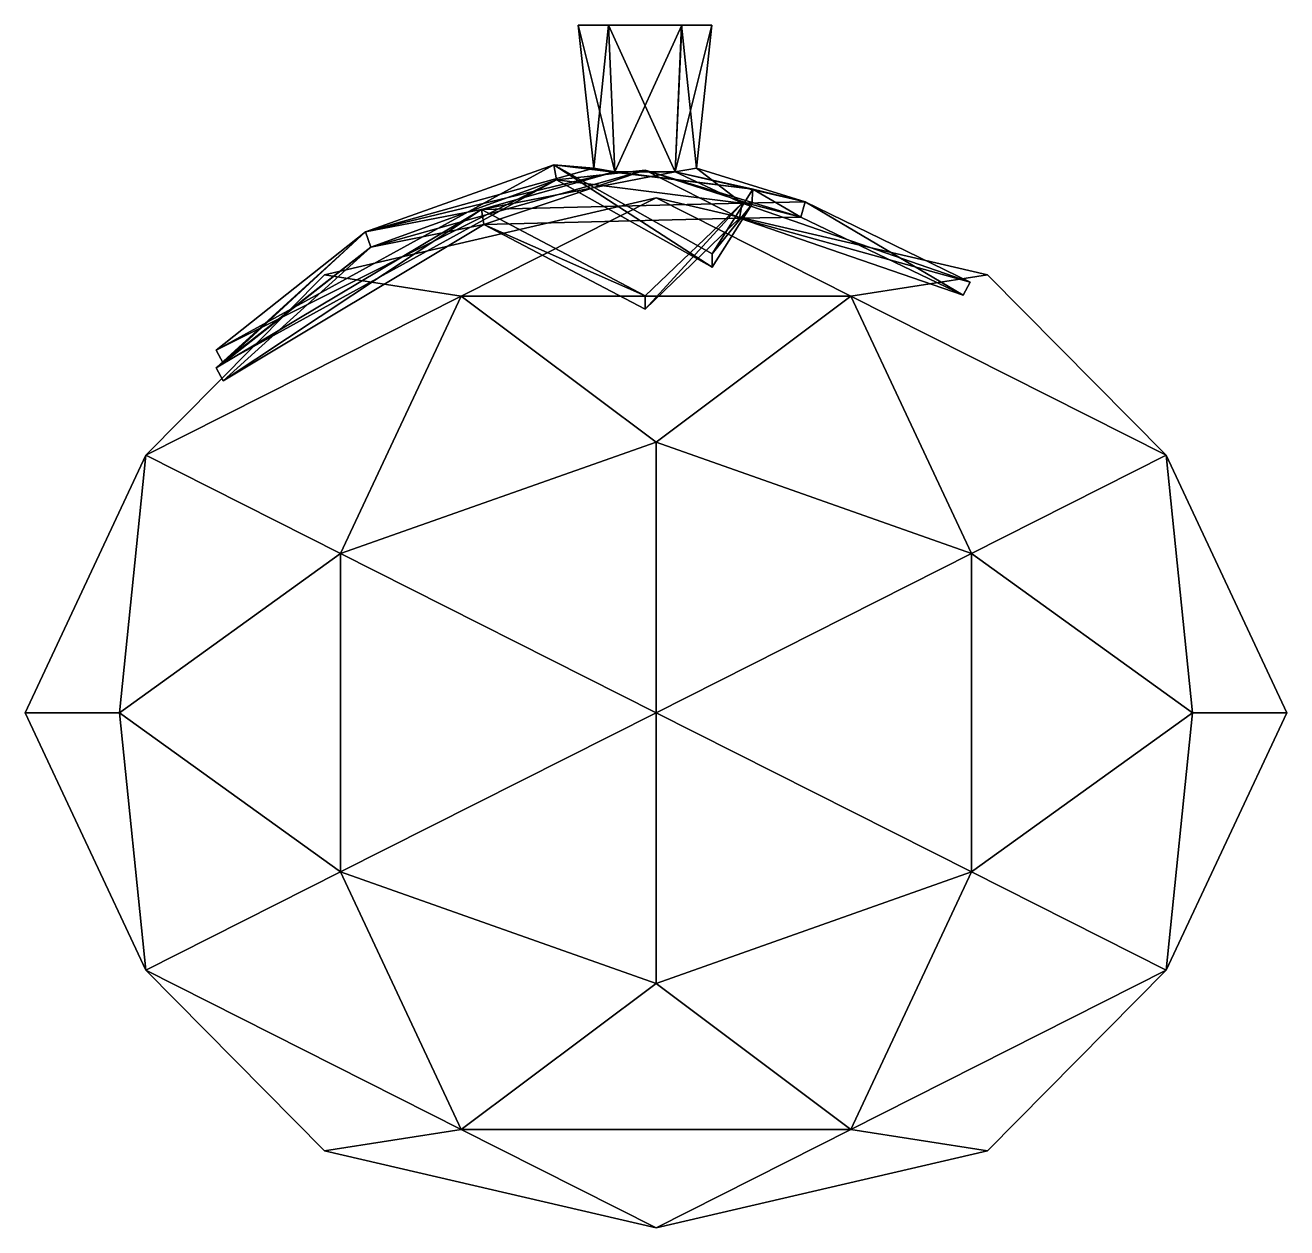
# Model space of a CAD drawing. Extents: x -71 to 71, y 0 to 135.
import ezdxf

# ---------------------------------------------------------------- set-up
doc = ezdxf.new("R2010")
doc.units = 0
doc.layers.add('tomato', color=250, linetype='CONTINUOUS')

msp = doc.modelspace()

# ---------------------------------------------------------------- meshes
at = {"layer": 'tomato'}
mesh = msp.add_polyface(dxfattribs=at)
corners = [(-1.217762, 103.005423, 35.442991), (6.284557, 107.685621, -31.632286), (16.233606, 113.322764, -0.956091), (-31.956681, 109.943744, 0.329626), (-5.330302, 134.830269, -7.000088), (9.376776, 113.185724, 22.309675), (-19.285645, 112.476858, 18.756144), (34.441926, 104.54605, 18.39751), (10.730268, 114.747052, -11.451273), (-11.163019, 117.480426, -14.295607), (-48.520095, 96.923469, -17.738258), (-48.520095, 94.969904, 18.39751), (-1.217762, 104.50785, 36.262811), (6.284557, 109.188049, -32.452107), (16.729441, 115.026941, -0.81246), (-32.545252, 111.65118, 0.329626), (-1.217762, 118.567406, 0.329626), (9.666321, 114.874028, 22.815116), (-19.57519, 114.165162, 19.261585), (35.209209, 106.004771, 18.812111), (10.843702, 116.438715, -11.965274), (-11.452563, 119.168729, -14.801048), (-49.287379, 98.382191, -18.15286), (-49.287379, 96.428626, 18.812111), (4.533788, 118.821001, 0.356074), (-6.986388, 118.821601, 0.329626), (2.162565, 118.375406, 5.805912), (-4.598088, 118.375406, 5.805912), (2.130136, 118.376025, -5.148237), (-4.598088, 118.375406, -5.146661), (6.268446, 134.830269, 0.348069), (-8.708299, 134.830269, 0.329233), (2.892834, 134.830269, 7.659168), (-5.329366, 134.830269, 7.659168), (2.876806, 134.830269, -7.003287), (0, 88.09816, 60.141012), (0, 27.385046, 60.141012), (60.141012, 57.741603, 37.16919), (60.141012, 57.741603, -37.16919), (0, 88.09816, -60.141012), (0, 27.385046, -60.141012), (-60.141012, 57.741603, -37.16919), (-60.141012, 57.741603, 37.16919), (37.16919, 106.859545), (-37.16919, 106.859545), (-37.16919, 8.623662), (37.16919, 8.623662), (0, 115.483206), (21.847502, 104.455541, 35.35), (-21.847502, 104.455541, 35.35), (57.197502, 86.612405, 21.847502), (35.35, 75.58474, 57.197502), (57.197502, 86.612405, -21.847502), (70.7, 57.741603), (21.847502, 104.455541, -35.35), (35.35, 75.58474, -57.197502), (-21.847502, 104.455541, -35.35), (-57.197502, 86.612405, -21.847502), (-35.35, 75.58474, -57.197502), (-57.197502, 86.612405, 21.847502), (-70.7, 57.741603), (-35.35, 75.58474, 57.197502), (0, 0), (-21.847502, 11.027665, 35.35), (21.847502, 11.027665, 35.35), (57.197502, 28.870802, 21.847502), (35.35, 39.898467, 57.197502), (57.197502, 28.870802, -21.847502), (35.35, 39.898467, -57.197502), (21.847502, 11.027665, -35.35), (-21.847502, 11.027665, -35.35), (-35.35, 39.898467, -57.197502), (-57.197502, 28.870802, -21.847502), (-57.197502, 28.870802, 21.847502), (-35.35, 39.898467, 57.197502), (0, 57.741603, 70.7), (0, 57.741603, -70.7)]
mesh.append_faces([[corners[k] for k in face] for face in [(34, 31, 4), (31, 34, 30), (30, 32, 33), (18, 17, 12), (14, 19, 17), (24, 30, 34), (28, 34, 4), (29, 4, 31), (20, 21, 13), (21, 15, 22), (15, 18, 23), (6, 16, 3), (5, 2, 16), (16, 6, 5), (0, 5, 6), (5, 7, 2), (8, 16, 2), (9, 3, 16), (16, 8, 9), (1, 9, 8), (10, 3, 9), (11, 6, 3), (6, 18, 12), (0, 12, 17), (5, 17, 19), (7, 19, 14), (2, 14, 20), (8, 20, 13), (1, 13, 21), (9, 21, 22), (10, 22, 15), (3, 15, 23), (11, 23, 18), (27, 18, 15), (24, 14, 17), (26, 17, 18), (28, 20, 14), (25, 15, 21), (29, 21, 20), (25, 31, 33), (26, 32, 30), (27, 33, 32), (44, 47, 49), (47, 43, 48), (48, 49, 47), (49, 48, 35), (43, 50, 48), (50, 37, 51), (51, 48, 50), (48, 51, 35), (43, 52, 50), (52, 38, 53), (53, 50, 52), (50, 53, 37), (43, 54, 52), (54, 39, 55), (55, 52, 54), (52, 55, 38), (43, 47, 54), (47, 44, 56), (56, 54, 47), (54, 56, 39), (39, 56, 58), (56, 44, 57), (57, 58, 56), (58, 57, 41), (41, 57, 60), (57, 44, 59), (59, 60, 57), (60, 59, 42), (44, 49, 59), (49, 35, 61), (61, 59, 49), (59, 61, 42), (46, 62, 64), (62, 45, 63), (63, 64, 62), (64, 63, 36), (37, 65, 66), (65, 46, 64), (64, 66, 65), (66, 64, 36), (37, 53, 65), (53, 38, 67), (67, 65, 53), (65, 67, 46), (38, 68, 67), (68, 40, 69), (69, 67, 68), (67, 69, 46), (40, 70, 69), (70, 45, 62), (62, 69, 70), (69, 62, 46), (40, 71, 70), (71, 41, 72), (72, 70, 71), (70, 72, 45), (41, 60, 72), (60, 42, 73), (73, 72, 60), (72, 73, 45), (42, 74, 73), (74, 36, 63), (63, 73, 74), (73, 63, 45), (36, 74, 75), (74, 42, 61), (61, 75, 74), (75, 61, 35), (37, 66, 51), (66, 36, 75), (75, 51, 66), (51, 75, 35), (39, 76, 55), (76, 40, 68), (68, 55, 76), (55, 68, 38), (39, 58, 76), (58, 41, 71), (71, 76, 58), (76, 71, 40), (31, 30, 33), (24, 34, 28), (28, 4, 29), (29, 31, 25), (6, 12, 0), (0, 17, 5), (5, 19, 7), (7, 14, 2), (2, 20, 8), (8, 13, 1), (1, 21, 9), (9, 22, 10), (10, 15, 3), (3, 23, 11), (11, 18, 6), (27, 15, 25), (24, 17, 26), (26, 18, 27), (28, 14, 24), (25, 21, 29), (29, 20, 28), (25, 33, 27), (26, 30, 24), (27, 32, 26)]])

doc.saveas('drawing.dxf')
